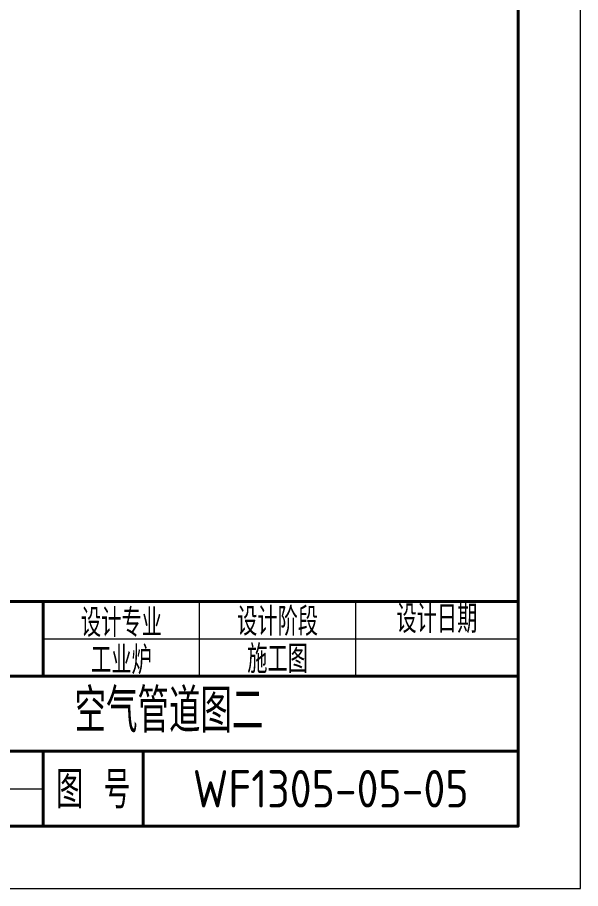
# Model space of a CAD drawing. Header units: millimetres. Extents: x 188205 to 604756, y -401673 to 15123.
# Drawn here: x 391194 to 397054, y -332774 to -323703 of the extents above; entities that cross this region are included whole.
import ezdxf
from ezdxf.enums import TextEntityAlignment as Align

# ---------------------------------------------------------------- set-up
doc = ezdxf.new("R2010")
doc.units = ezdxf.units.MM
doc.header["$LTSCALE"] = 500
for name, color, linetype, lineweight in [('SHI', 7, 'Continuous', 40), ('WEN', 3, 'Continuous', 20), ('XI', 2, 'Continuous', 20)]:
    doc.layers.add(name, color=color, linetype=linetype, lineweight=lineweight)
doc.styles.add('GB', font='gbenor.shx', dxfattribs={"bigfont": 'gbcbig.shx'})

msp = doc.modelspace()

# ---------------------------------------------------------------- linework, layer by layer
at = {"layer": 'SHI'}
for p, q in [((384703.636, -329783.503), (396403.636, -329783.503)), ((391463.636, -330563.503), (391463.636, -329783.503)), ((384703.636, -330563.503), (396403.636, -330563.503)), ((388603.636, -331343.503), (396403.636, -331343.503)), ((391463.636, -332123.503), (391463.636, -331343.503)), ((392503.636, -331343.503), (392503.636, -332123.503))]:
    msp.add_line(p, q, dxfattribs=at)
msp.add_lwpolyline([(344013.636, -332123.503), (396403.636, -332123.503), (396403.636, -294813.503), (344013.636, -294813.503)], close=True, dxfattribs=at)
msp.add_point((396403.636, -332123.503), dxfattribs=at)
at = {"layer": 'XI'}
for p, q in [((393088.636, -330563.503), (393088.636, -329783.503)), ((394713.636, -330563.503), (394713.636, -329783.503)), ((391463.636, -330173.503), (396403.636, -330173.503)), ((384703.636, -331733.503), (391463.636, -331733.503))]:
    msp.add_line(p, q, dxfattribs=at)
msp.add_lwpolyline([(342388.636, -332773.503), (397053.636, -332773.503), (397053.636, -294163.503), (342388.636, -294163.503)], close=True, dxfattribs=at)

# ---------------------------------------------------------------- texts
at = {"layer": 'SHI', "style": 'GB'}
msp.add_text('空气管道图二', height=455, dxfattribs=at).set_placement((391788.636, -331148.503))
at = {"layer": 'WEN', "style": 'GB'}
for s, height, p in [('设计日期', 292.5, (395558.636, -329952.077)), ('设计专业', 292.5, (392276.136, -329991.276)), ('设计阶段', 292.5, (393901.136, -329978.503)), ('工业炉', 292.5, (392276.136, -330381.276)), ('施工图', 292.5, (393901.136, -330368.503)), ('图 号', 390, (391983.636, -331733.503)), ('WF1305-05-05', 390, (394453.636, -331733.503))]:
    msp.add_text(s, height=height, dxfattribs=at).set_placement(p, align=Align.MIDDLE)

doc.saveas('drawing.dxf')
